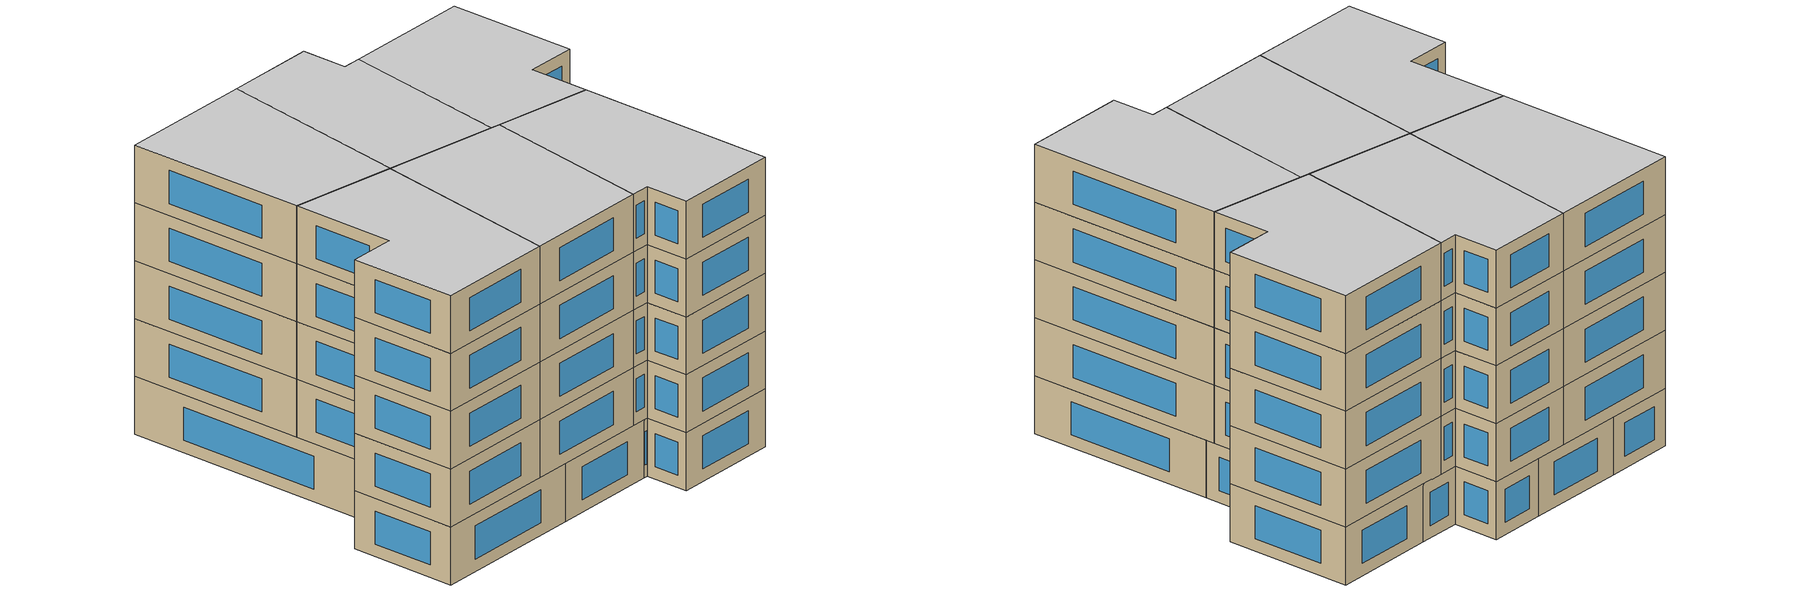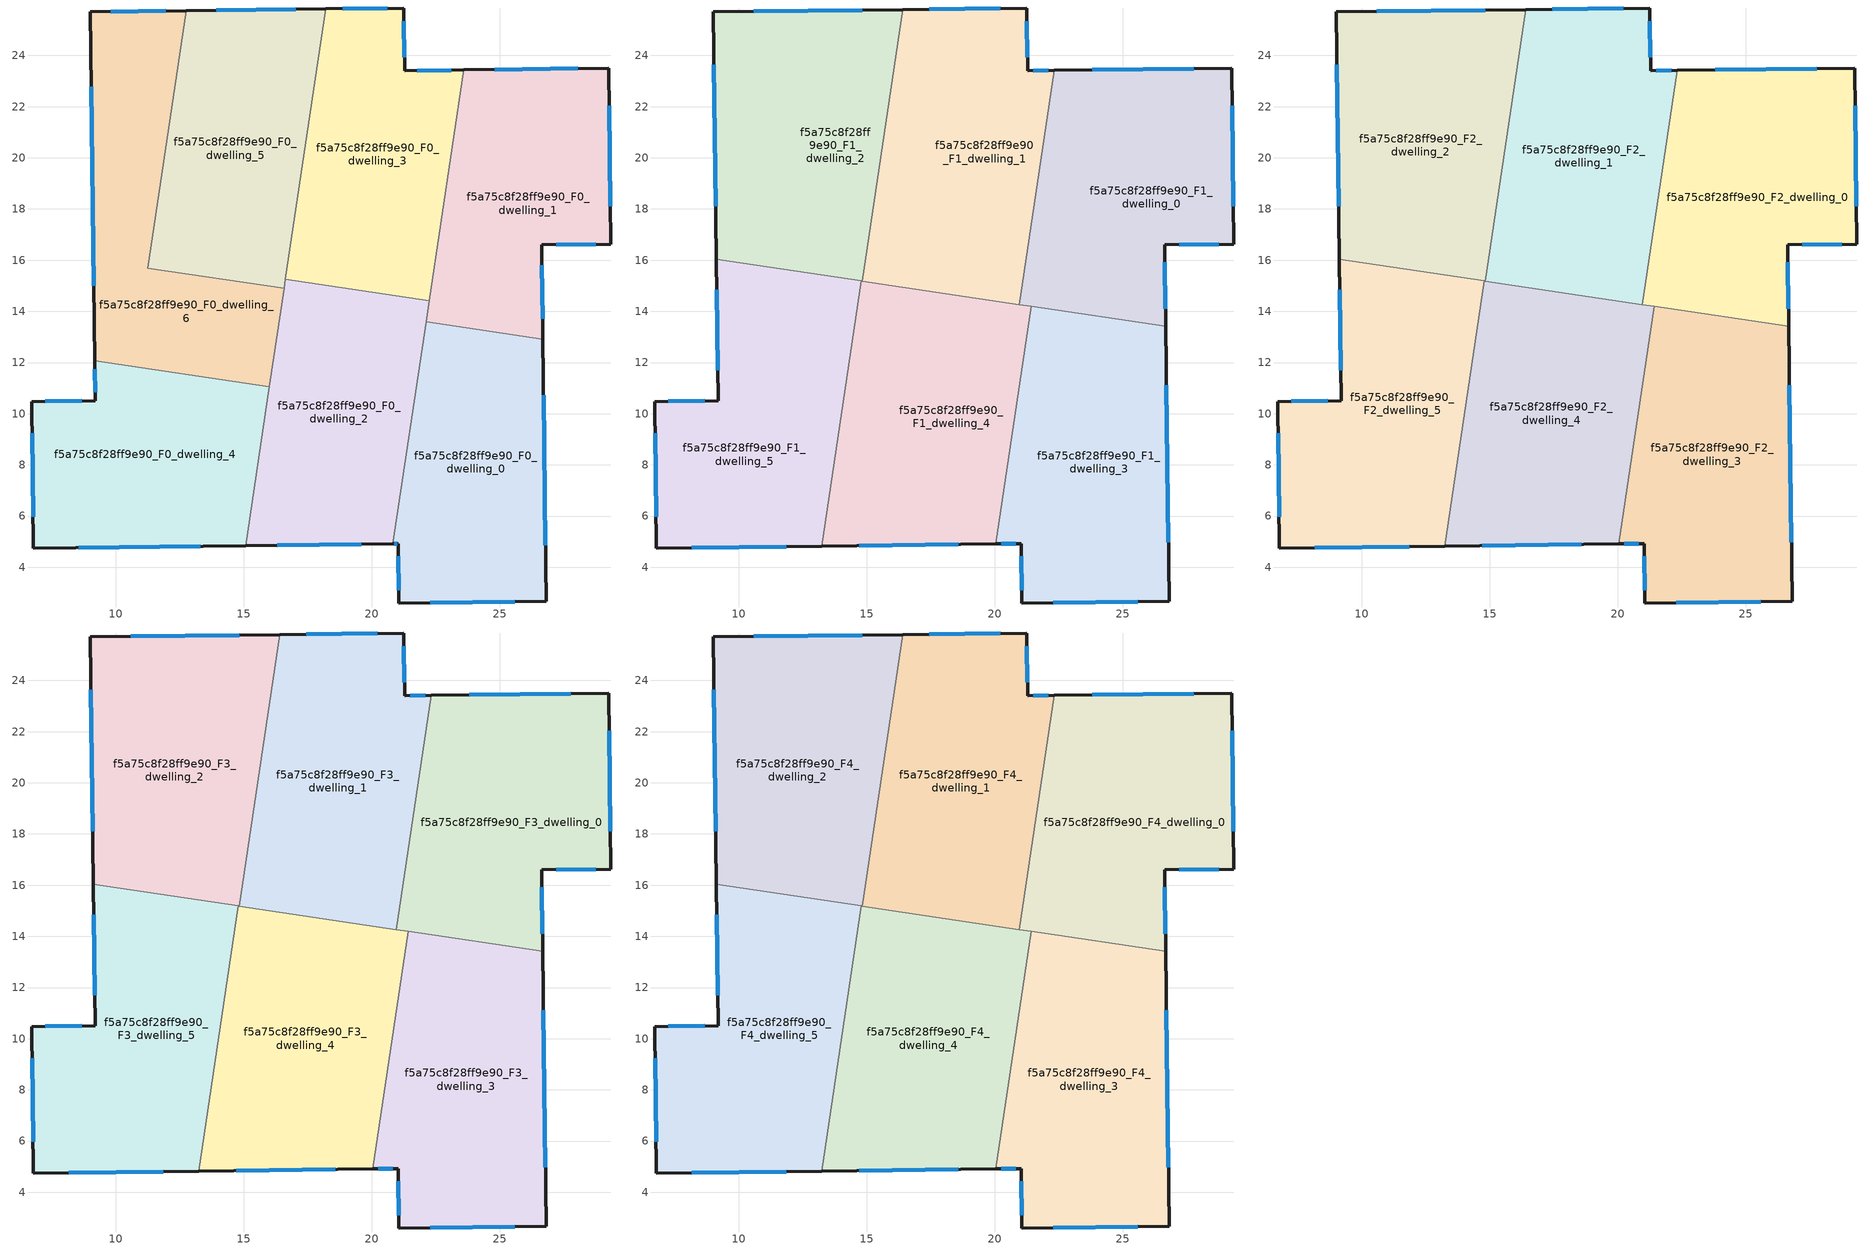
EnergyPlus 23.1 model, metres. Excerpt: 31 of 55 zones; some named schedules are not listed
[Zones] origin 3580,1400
f5a75c8f28ff9e90_F0_dwelling_0
 floor ground (EU_floor_Construction): 26.68,12.91 26.81,2.67 21.06,2.6 21.03,4.92 20.82,4.92 22.12,13.59 z0
 wall outside (EU_wall_Construction): 20.82,4.92 21.03,4.92 21.06,2.6 26.81,2.67 26.68,12.91 z0:3
 wall to f5a75c8f28ff9e90_F0_dwelling_1 (EU_wall_Construction): 26.68,12.91 22.12,13.59 z0:3
 wall to f5a75c8f28ff9e90_F0_dwelling_2 (EU_wall_Construction): 22.12,13.59 20.82,4.92 z0:3
 window (EU_Window_Construction): 21.03,4.43 21.05,3.1 / 20.87,4.92 20.98,4.92 / 26.78,4.87 26.71,10.72 / 22.29,2.62 25.58,2.66 z0.64:2.36
f5a75c8f28ff9e90_F0_dwelling_1
 floor ground (EU_floor_Construction): 29.25,23.51 29.33,16.62 26.64,16.59 26.68,12.91 22.12,13.59 23.59,23.43 z0
 wall outside (EU_wall_Construction): 26.68,12.91 26.64,16.59 29.33,16.62 29.25,23.51 23.59,23.43 z0:3
 wall to f5a75c8f28ff9e90_F0_dwelling_3 (EU_wall_Construction): 23.59,23.43 22.24,14.41 z0:3
 wall to f5a75c8f28ff9e90_F0_dwelling_2 (EU_wall_Construction): 22.24,14.41 22.12,13.59 z0:3
 window (EU_Window_Construction): 28.04,23.49 24.8,23.45 / 29.32,18.1 29.27,22.03 / 27.21,16.6 28.76,16.62 / 26.67,13.7 26.64,15.81 z0.64:2.36
f5a75c8f28ff9e90_F0_dwelling_2
 floor ground (EU_floor_Construction): 22.24,14.41 20.82,4.92 15.07,4.84 16.62,15.25 z0
 wall outside (EU_wall_Construction): 15.07,4.84 20.82,4.92 z0:3
 wall to f5a75c8f28ff9e90_F0_dwelling_3 (EU_wall_Construction): 22.24,14.41 16.62,15.25 z0:3
 wall to f5a75c8f28ff9e90_F0_dwelling_4 (EU_wall_Construction): 16,11.05 15.07,4.84 z0:3
 wall to f5a75c8f28ff9e90_F0_dwelling_6 (EU_wall_Construction): 16.57,14.9 16,11.05 z0:3
 wall to f5a75c8f28ff9e90_F0_dwelling_5 (EU_wall_Construction): 16.62,15.25 16.57,14.9 z0:3
 window (EU_Window_Construction): 16.3,4.86 19.59,4.9 z0.64:2.36
 ceiling adiabatic (EU_roof_Construction): 22.19,14.08 22.24,14.41 21,14.6 20.95,14.27 16.57,14.92 z3
f5a75c8f28ff9e90_F0_dwelling_3
 floor ground (EU_floor_Construction): 21.25,25.85 21.28,23.4 23.59,23.43 22.24,14.41 16.62,15.25 18.2,25.82 z0
 wall outside (EU_wall_Construction): 23.59,23.43 21.28,23.4 21.25,25.85 18.2,25.82 z0:3
 wall to f5a75c8f28ff9e90_F0_dwelling_5 (EU_wall_Construction): 18.2,25.82 16.62,15.25 z0:3
 window (EU_Window_Construction): 20.6,25.85 18.85,25.82 / 21.27,23.93 21.25,25.33 / 23.09,23.43 21.77,23.41 z0.64:2.36
f5a75c8f28ff9e90_F0_dwelling_4
 floor ground (EU_floor_Construction): 16,11.05 15.07,4.84 6.77,4.74 6.71,10.47 9.19,10.51 9.17,12.07 z0
 wall outside (EU_wall_Construction): 9.17,12.07 9.19,10.51 6.71,10.47 6.77,4.74 15.07,4.84 z0:3
 wall to f5a75c8f28ff9e90_F0_dwelling_6 (EU_wall_Construction): 16,11.05 9.17,12.07 z0:3
 window (EU_Window_Construction): 8.55,4.76 13.29,4.82 / 6.72,9.24 6.76,5.96 / 8.66,10.5 7.24,10.48 / 9.17,11.74 9.18,10.84 z0.64:2.36
f5a75c8f28ff9e90_F0_dwelling_5
 floor ground (EU_floor_Construction): 18.2,25.82 16.57,14.9 11.24,15.69 12.74,25.75 z0
 wall outside (EU_wall_Construction): 18.2,25.82 12.74,25.75 z0:3
 wall to f5a75c8f28ff9e90_F0_dwelling_6 (EU_wall_Construction): 12.74,25.75 11.24,15.69 16.57,14.9 z0:3
 window (EU_Window_Construction): 17.03,25.8 13.91,25.76 z0.64:2.36
f5a75c8f28ff9e90_F0_dwelling_6
 floor ground (EU_floor_Construction): 12.74,25.75 11.24,15.69 16.57,14.9 16,11.05 9.17,12.07 8.99,25.7 z0
 wall outside (EU_wall_Construction): 12.74,25.75 8.99,25.7 9.17,12.07 z0:3
 window (EU_Window_Construction): 9.03,22.78 9.13,14.99 / 11.94,25.74 9.8,25.71 z0.64:2.36
f5a75c8f28ff9e90_F1_dwelling_0
 floor to f5a75c8f28ff9e90_F0_dwelling_1 (EU_floor_Construction): 29.25,23.51 29.33,16.62 26.64,16.59 26.67,13.41 22.19,14.08 23.59,23.43 z3
 floor to f5a75c8f28ff9e90_F0_dwelling_3 (EU_floor_Construction): 23.59,23.43 22.24,14.41 21,14.6 22.31,23.41 z3
 floor adiabatic (EU_floor_Construction): 22.24,14.41 22.19,14.08 20.95,14.27 21,14.6 z3
 wall outside (EU_wall_Construction): 26.67,13.41 26.64,16.59 29.33,16.62 29.25,23.51 22.31,23.42 z3:6
 wall to f5a75c8f28ff9e90_F1_dwelling_1 (EU_wall_Construction): 22.31,23.42 20.95,14.27 z3:6
 wall to f5a75c8f28ff9e90_F1_dwelling_3 (EU_wall_Construction): 21.42,14.2 26.67,13.41 z3:6
 wall to f5a75c8f28ff9e90_F1_dwelling_4 (EU_wall_Construction): 20.95,14.27 21.42,14.2 z3:6
 window (EU_Window_Construction): 26.67,14.09 26.64,15.91 / 27.76,23.49 23.8,23.43 / 29.32,18.1 29.27,22.03 / 27.21,16.6 28.76,16.62 z3.64:5.36
f5a75c8f28ff9e90_F1_dwelling_1
 floor to f5a75c8f28ff9e90_F0_dwelling_3 (EU_floor_Construction): 21.25,25.85 21.28,23.4 22.31,23.41 21,14.6 16.62,15.25 18.2,25.82 z3
 floor to f5a75c8f28ff9e90_F0_dwelling_5 (EU_floor_Construction): 18.2,25.82 16.57,14.92 14.81,15.18 16.39,25.79 z3
 floor to f5a75c8f28ff9e90_F0_dwelling_2 (EU_floor_Construction): 21,14.6 20.95,14.27 16.57,14.92 16.62,15.25 z3
 wall outside (EU_wall_Construction): 22.31,23.42 21.28,23.4 21.25,25.85 16.39,25.79 z3:6
 wall to f5a75c8f28ff9e90_F1_dwelling_2 (EU_wall_Construction): 16.39,25.79 14.81,15.18 z3:6
 wall to f5a75c8f28ff9e90_F1_dwelling_4 (EU_wall_Construction): 14.81,15.18 20.95,14.27 z3:6
 window (EU_Window_Construction): 20.21,25.84 17.43,25.81 / 21.27,23.93 21.25,25.33 / 22.09,23.41 21.5,23.4 z3.64:5.36
f5a75c8f28ff9e90_F1_dwelling_2
 floor to f5a75c8f28ff9e90_F0_dwelling_5 (EU_floor_Construction): 16.39,25.79 14.81,15.18 11.24,15.71 12.74,25.75 z3
 floor to f5a75c8f28ff9e90_F0_dwelling_6 (EU_floor_Construction): 12.74,25.75 11.24,15.71 9.12,16.03 8.99,25.7 z3
 wall outside (EU_wall_Construction): 16.39,25.79 8.99,25.7 9.12,16.03 z3:6
 wall to f5a75c8f28ff9e90_F1_dwelling_5 (EU_wall_Construction): 9.12,16.03 14.78,15.19 z3:6
 wall to f5a75c8f28ff9e90_F1_dwelling_4 (EU_wall_Construction): 14.78,15.19 14.81,15.18 z3:6
 window (EU_Window_Construction): 9.02,23.63 9.09,18.1 / 14.81,25.77 10.58,25.72 z3.64:5.36
f5a75c8f28ff9e90_F1_dwelling_3
 floor to f5a75c8f28ff9e90_F0_dwelling_0 (EU_floor_Construction): 26.68,12.91 26.81,2.67 21.06,2.6 21.03,4.92 20.82,4.92 22.12,13.59 z3
 floor to f5a75c8f28ff9e90_F0_dwelling_2 (EU_floor_Construction): 22.19,14.08 20.82,4.92 20.03,4.91 21.42,14.2 z3
 floor to f5a75c8f28ff9e90_F0_dwelling_1 (EU_floor_Construction): 26.67,13.41 26.68,12.91 22.12,13.59 22.19,14.08 z3
 wall outside (EU_wall_Construction): 20.03,4.91 21.03,4.92 21.06,2.6 26.81,2.67 26.67,13.41 z3:6
 wall to f5a75c8f28ff9e90_F1_dwelling_4 (EU_wall_Construction): 21.42,14.2 20.03,4.91 z3:6
 window (EU_Window_Construction): 26.78,4.97 26.7,11.11 / 22.29,2.62 25.58,2.66 / 21.03,4.43 21.05,3.1 / 20.25,4.91 20.81,4.92 z3.64:5.36
f5a75c8f28ff9e90_F1_dwelling_4
 floor to f5a75c8f28ff9e90_F0_dwelling_2 (EU_floor_Construction): 21.42,14.2 20.03,4.91 15.07,4.84 16.57,14.92 z3
 floor to f5a75c8f28ff9e90_F0_dwelling_4 (EU_floor_Construction): 16,11.05 15.07,4.84 13.23,4.82 14.21,11.32 z3
 floor to f5a75c8f28ff9e90_F0_dwelling_6 (EU_floor_Construction): 16.57,14.9 16,11.05 14.21,11.32 14.78,15.16 z3
 floor to f5a75c8f28ff9e90_F0_dwelling_5 (EU_floor_Construction): 16.57,14.92 16.57,14.9 14.78,15.16 14.78,15.19 z3
 wall outside (EU_wall_Construction): 13.23,4.82 20.03,4.91 z3:6
 wall to f5a75c8f28ff9e90_F1_dwelling_5 (EU_wall_Construction): 14.78,15.19 13.23,4.82 z3:6
 window (EU_Window_Construction): 14.69,4.84 18.58,4.89 z3.64:5.36
f5a75c8f28ff9e90_F1_dwelling_5
 floor to f5a75c8f28ff9e90_F0_dwelling_4 (EU_floor_Construction): 14.21,11.32 13.23,4.82 6.77,4.74 6.71,10.47 9.19,10.51 9.17,12.07 z3
 floor to f5a75c8f28ff9e90_F0_dwelling_6 (EU_floor_Construction): 14.78,15.16 14.21,11.32 9.17,12.07 9.12,16.03 11.24,15.71 11.24,15.69 z3
 floor to f5a75c8f28ff9e90_F0_dwelling_5 (EU_floor_Construction): 14.78,15.19 14.78,15.16 11.24,15.69 11.24,15.71 z3
 wall outside (EU_wall_Construction): 9.12,16.03 9.19,10.51 6.71,10.47 6.77,4.74 13.23,4.82 z3:6
 window (EU_Window_Construction): 9.13,14.85 9.17,11.69 / 8.16,4.75 11.85,4.8 / 6.72,9.24 6.76,5.96 / 8.66,10.5 7.24,10.48 z3.64:5.36
f5a75c8f28ff9e90_F2_dwelling_0
 floor to f5a75c8f28ff9e90_F1_dwelling_0 (EU_floor_Construction): 29.25,23.51 29.33,16.62 26.64,16.59 26.67,13.41 20.95,14.27 22.31,23.42 z6
 wall outside (EU_wall_Construction): 26.67,13.41 26.64,16.59 29.33,16.62 29.25,23.51 22.31,23.42 z6:9
 wall to f5a75c8f28ff9e90_F2_dwelling_1 (EU_wall_Construction): 22.31,23.42 20.95,14.27 z6:9
 wall to f5a75c8f28ff9e90_F2_dwelling_3 (EU_wall_Construction): 21.42,14.2 26.67,13.41 z6:9
 wall to f5a75c8f28ff9e90_F2_dwelling_4 (EU_wall_Construction): 20.95,14.27 21.42,14.2 z6:9
 window (EU_Window_Construction): 26.67,14.09 26.64,15.91 / 27.76,23.49 23.8,23.43 / 29.32,18.1 29.27,22.03 / 27.21,16.6 28.76,16.62 z6.64:8.36
f5a75c8f28ff9e90_F2_dwelling_1
 floor to f5a75c8f28ff9e90_F1_dwelling_1 (EU_floor_Construction): 21.25,25.85 21.28,23.4 22.31,23.42 20.95,14.27 14.81,15.18 16.39,25.79 z6
 wall outside (EU_wall_Construction): 22.31,23.42 21.28,23.4 21.25,25.85 16.39,25.79 z6:9
 wall to f5a75c8f28ff9e90_F2_dwelling_2 (EU_wall_Construction): 16.39,25.79 14.81,15.18 z6:9
 wall to f5a75c8f28ff9e90_F2_dwelling_4 (EU_wall_Construction): 14.81,15.18 20.95,14.27 z6:9
 window (EU_Window_Construction): 20.21,25.84 17.43,25.81 / 21.27,23.93 21.25,25.33 / 22.09,23.41 21.5,23.4 z6.64:8.36
f5a75c8f28ff9e90_F2_dwelling_2
 floor to f5a75c8f28ff9e90_F1_dwelling_2 (EU_floor_Construction): 16.39,25.79 14.81,15.18 9.12,16.03 8.99,25.7 z6
 wall outside (EU_wall_Construction): 16.39,25.79 8.99,25.7 9.12,16.03 z6:9
 wall to f5a75c8f28ff9e90_F2_dwelling_5 (EU_wall_Construction): 9.12,16.03 14.78,15.19 z6:9
 wall to f5a75c8f28ff9e90_F2_dwelling_4 (EU_wall_Construction): 14.78,15.19 14.81,15.18 z6:9
 window (EU_Window_Construction): 9.02,23.63 9.09,18.1 / 14.81,25.77 10.58,25.72 z6.64:8.36
f5a75c8f28ff9e90_F2_dwelling_3
 floor to f5a75c8f28ff9e90_F1_dwelling_3 (EU_floor_Construction): 26.67,13.41 26.81,2.67 21.06,2.6 21.03,4.92 20.03,4.91 21.42,14.2 z6
 wall outside (EU_wall_Construction): 20.03,4.91 21.03,4.92 21.06,2.6 26.81,2.67 26.67,13.41 z6:9
 wall to f5a75c8f28ff9e90_F2_dwelling_4 (EU_wall_Construction): 21.42,14.2 20.03,4.91 z6:9
 window (EU_Window_Construction): 26.78,4.97 26.7,11.11 / 22.29,2.62 25.58,2.66 / 21.03,4.43 21.05,3.1 / 20.25,4.91 20.81,4.92 z6.64:8.36
f5a75c8f28ff9e90_F2_dwelling_4
 floor to f5a75c8f28ff9e90_F1_dwelling_4 (EU_floor_Construction): 21.42,14.2 20.03,4.91 13.23,4.82 14.78,15.19 z6
 wall outside (EU_wall_Construction): 13.23,4.82 20.03,4.91 z6:9
 wall to f5a75c8f28ff9e90_F2_dwelling_5 (EU_wall_Construction): 14.78,15.19 13.23,4.82 z6:9
 window (EU_Window_Construction): 14.69,4.84 18.58,4.89 z6.64:8.36
f5a75c8f28ff9e90_F2_dwelling_5
 floor to f5a75c8f28ff9e90_F1_dwelling_5 (EU_floor_Construction): 14.78,15.19 13.23,4.82 6.77,4.74 6.71,10.47 9.19,10.51 9.12,16.03 z6
 wall outside (EU_wall_Construction): 9.12,16.03 9.19,10.51 6.71,10.47 6.77,4.74 13.23,4.82 z6:9
 window (EU_Window_Construction): 9.13,14.85 9.17,11.69 / 8.16,4.75 11.85,4.8 / 6.72,9.24 6.76,5.96 / 8.66,10.5 7.24,10.48 z6.64:8.36
f5a75c8f28ff9e90_F3_dwelling_0
 floor to f5a75c8f28ff9e90_F2_dwelling_0 (EU_floor_Construction): 29.25,23.51 29.33,16.62 26.64,16.59 26.67,13.41 20.95,14.27 22.31,23.42 z9
 wall outside (EU_wall_Construction): 26.67,13.41 26.64,16.59 29.33,16.62 29.25,23.51 22.31,23.42 z9:12
 wall to f5a75c8f28ff9e90_F3_dwelling_1 (EU_wall_Construction): 22.31,23.42 20.95,14.27 z9:12
 wall to f5a75c8f28ff9e90_F3_dwelling_3 (EU_wall_Construction): 21.42,14.2 26.67,13.41 z9:12
 wall to f5a75c8f28ff9e90_F3_dwelling_4 (EU_wall_Construction): 20.95,14.27 21.42,14.2 z9:12
 window (EU_Window_Construction): 26.67,14.09 26.64,15.91 / 27.76,23.49 23.8,23.43 / 29.32,18.1 29.27,22.03 / 27.21,16.6 28.76,16.62 z9.64:11.36
f5a75c8f28ff9e90_F3_dwelling_1
 floor to f5a75c8f28ff9e90_F2_dwelling_1 (EU_floor_Construction): 21.25,25.85 21.28,23.4 22.31,23.42 20.95,14.27 14.81,15.18 16.39,25.79 z9
 wall outside (EU_wall_Construction): 22.31,23.42 21.28,23.4 21.25,25.85 16.39,25.79 z9:12
 wall to f5a75c8f28ff9e90_F3_dwelling_2 (EU_wall_Construction): 16.39,25.79 14.81,15.18 z9:12
 wall to f5a75c8f28ff9e90_F3_dwelling_4 (EU_wall_Construction): 14.81,15.18 20.95,14.27 z9:12
 window (EU_Window_Construction): 20.21,25.84 17.43,25.81 / 21.27,23.93 21.25,25.33 / 22.09,23.41 21.5,23.4 z9.64:11.36
f5a75c8f28ff9e90_F3_dwelling_2
 floor to f5a75c8f28ff9e90_F2_dwelling_2 (EU_floor_Construction): 16.39,25.79 14.81,15.18 9.12,16.03 8.99,25.7 z9
 wall outside (EU_wall_Construction): 16.39,25.79 8.99,25.7 9.12,16.03 z9:12
 wall to f5a75c8f28ff9e90_F3_dwelling_5 (EU_wall_Construction): 9.12,16.03 14.78,15.19 z9:12
 wall to f5a75c8f28ff9e90_F3_dwelling_4 (EU_wall_Construction): 14.78,15.19 14.81,15.18 z9:12
 window (EU_Window_Construction): 9.02,23.63 9.09,18.1 / 14.81,25.77 10.58,25.72 z9.64:11.36
f5a75c8f28ff9e90_F3_dwelling_3
 floor to f5a75c8f28ff9e90_F2_dwelling_3 (EU_floor_Construction): 26.67,13.41 26.81,2.67 21.06,2.6 21.03,4.92 20.03,4.91 21.42,14.2 z9
 wall outside (EU_wall_Construction): 20.03,4.91 21.03,4.92 21.06,2.6 26.81,2.67 26.67,13.41 z9:12
 wall to f5a75c8f28ff9e90_F3_dwelling_4 (EU_wall_Construction): 21.42,14.2 20.03,4.91 z9:12
 window (EU_Window_Construction): 26.78,4.97 26.7,11.11 / 22.29,2.62 25.58,2.66 / 21.03,4.43 21.05,3.1 / 20.25,4.91 20.81,4.92 z9.64:11.36
f5a75c8f28ff9e90_F3_dwelling_4
 floor to f5a75c8f28ff9e90_F2_dwelling_4 (EU_floor_Construction): 21.42,14.2 20.03,4.91 13.23,4.82 14.78,15.19 z9
 wall outside (EU_wall_Construction): 13.23,4.82 20.03,4.91 z9:12
 wall to f5a75c8f28ff9e90_F3_dwelling_5 (EU_wall_Construction): 14.78,15.19 13.23,4.82 z9:12
 window (EU_Window_Construction): 14.69,4.84 18.58,4.89 z9.64:11.36
f5a75c8f28ff9e90_F3_dwelling_5
 floor to f5a75c8f28ff9e90_F2_dwelling_5 (EU_floor_Construction): 14.78,15.19 13.23,4.82 6.77,4.74 6.71,10.47 9.19,10.51 9.12,16.03 z9
 wall outside (EU_wall_Construction): 9.12,16.03 9.19,10.51 6.71,10.47 6.77,4.74 13.23,4.82 z9:12
 window (EU_Window_Construction): 9.13,14.85 9.17,11.69 / 8.16,4.75 11.85,4.8 / 6.72,9.24 6.76,5.96 / 8.66,10.5 7.24,10.48 z9.64:11.36
f5a75c8f28ff9e90_F4_dwelling_0
 floor to f5a75c8f28ff9e90_F3_dwelling_0 (EU_floor_Construction): 29.25,23.51 29.33,16.62 26.64,16.59 26.67,13.41 20.95,14.27 22.31,23.42 z12
 wall outside (EU_wall_Construction): 26.67,13.41 26.64,16.59 29.33,16.62 29.25,23.51 22.31,23.42 z12:15
 wall to f5a75c8f28ff9e90_F4_dwelling_1 (EU_wall_Construction): 22.31,23.42 20.95,14.27 z12:15
 wall to f5a75c8f28ff9e90_F4_dwelling_3 (EU_wall_Construction): 21.42,14.2 26.67,13.41 z12:15
 wall to f5a75c8f28ff9e90_F4_dwelling_4 (EU_wall_Construction): 20.95,14.27 21.42,14.2 z12:15
 window (EU_Window_Construction): 26.67,14.09 26.64,15.91 / 27.76,23.49 23.8,23.43 / 29.32,18.1 29.27,22.03 / 27.21,16.6 28.76,16.62 z12.64:14.36
 ceiling to f5a75c8f28ff9e90_F5_dwelling_0 (EU_floor_Construction): 26.67,13.41 26.64,16.59 29.33,16.62 29.25,23.51 22.31,23.42 20.95,14.27 z15
f5a75c8f28ff9e90_F4_dwelling_1
 floor to f5a75c8f28ff9e90_F3_dwelling_1 (EU_floor_Construction): 21.25,25.85 21.28,23.4 22.31,23.42 20.95,14.27 14.81,15.18 16.39,25.79 z12
 wall outside (EU_wall_Construction): 22.31,23.42 21.28,23.4 21.25,25.85 16.39,25.79 z12:15
 wall to f5a75c8f28ff9e90_F4_dwelling_2 (EU_wall_Construction): 16.39,25.79 14.81,15.18 z12:15
 wall to f5a75c8f28ff9e90_F4_dwelling_4 (EU_wall_Construction): 14.81,15.18 20.95,14.27 z12:15
 window (EU_Window_Construction): 20.21,25.84 17.43,25.81 / 21.27,23.93 21.25,25.33 / 22.09,23.41 21.5,23.4 z12.64:14.36
 ceiling to f5a75c8f28ff9e90_F5_dwelling_1 (EU_floor_Construction): 20.95,14.27 22.31,23.42 21.28,23.4 21.25,25.85 16.39,25.79 14.81,15.18 z15
f5a75c8f28ff9e90_F4_dwelling_2
 floor to f5a75c8f28ff9e90_F3_dwelling_2 (EU_floor_Construction): 16.39,25.79 14.81,15.18 9.12,16.03 8.99,25.7 z12
 wall outside (EU_wall_Construction): 16.39,25.79 8.99,25.7 9.12,16.03 z12:15
 wall to f5a75c8f28ff9e90_F4_dwelling_5 (EU_wall_Construction): 9.12,16.03 14.78,15.19 z12:15
 wall to f5a75c8f28ff9e90_F4_dwelling_4 (EU_wall_Construction): 14.78,15.19 14.81,15.18 z12:15
 window (EU_Window_Construction): 9.02,23.63 9.09,18.1 / 14.81,25.77 10.58,25.72 z12.64:14.36
 ceiling to f5a75c8f28ff9e90_F5_dwelling_2 (EU_floor_Construction): 14.81,15.18 16.39,25.79 8.99,25.7 9.12,16.03 z15
f5a75c8f28ff9e90_F4_dwelling_3
 floor to f5a75c8f28ff9e90_F3_dwelling_3 (EU_floor_Construction): 26.67,13.41 26.81,2.67 21.06,2.6 21.03,4.92 20.03,4.91 21.42,14.2 z12
 wall outside (EU_wall_Construction): 20.03,4.91 21.03,4.92 21.06,2.6 26.81,2.67 26.67,13.41 z12:15
 wall to f5a75c8f28ff9e90_F4_dwelling_4 (EU_wall_Construction): 21.42,14.2 20.03,4.91 z12:15
 window (EU_Window_Construction): 26.78,4.97 26.7,11.11 / 22.29,2.62 25.58,2.66 / 21.03,4.43 21.05,3.1 / 20.25,4.91 20.81,4.92 z12.64:14.36
 ceiling to f5a75c8f28ff9e90_F5_dwelling_3 (EU_floor_Construction): 26.81,2.67 26.67,13.41 21.42,14.2 20.03,4.91 21.03,4.92 21.06,2.6 z15
f5a75c8f28ff9e90_F4_dwelling_4
 floor to f5a75c8f28ff9e90_F3_dwelling_4 (EU_floor_Construction): 21.42,14.2 20.03,4.91 13.23,4.82 14.78,15.19 z12
 wall outside (EU_wall_Construction): 13.23,4.82 20.03,4.91 z12:15
 wall to f5a75c8f28ff9e90_F4_dwelling_5 (EU_wall_Construction): 14.78,15.19 13.23,4.82 z12:15
 window (EU_Window_Construction): 14.69,4.84 18.58,4.89 z12.64:14.36
 ceiling to f5a75c8f28ff9e90_F5_dwelling_4 (EU_floor_Construction): 20.03,4.91 21.42,14.2 14.78,15.19 13.23,4.82 z15
f5a75c8f28ff9e90_F4_dwelling_5
 floor to f5a75c8f28ff9e90_F3_dwelling_5 (EU_floor_Construction): 14.78,15.19 13.23,4.82 6.77,4.74 6.71,10.47 9.19,10.51 9.12,16.03 z12
 wall outside (EU_wall_Construction): 9.12,16.03 9.19,10.51 6.71,10.47 6.77,4.74 13.23,4.82 z12:15
 window (EU_Window_Construction): 9.13,14.85 9.17,11.69 / 8.16,4.75 11.85,4.8 / 6.72,9.24 6.76,5.96 / 8.66,10.5 7.24,10.48 z12.64:14.36
 ceiling to f5a75c8f28ff9e90_F5_dwelling_5 (EU_floor_Construction): 13.23,4.82 14.78,15.19 9.12,16.03 9.19,10.51 6.71,10.47 6.77,4.74 z15
[Building]
EU S2 Campaign: North Axis=0; Terrain=City; Solar Distribution=FullExterior
[Site:Location]
Yerevan-Zvartnots.Intl.AP: Latitude=40.15; Longitude=44.383; Time Zone=4; Elevation=854
[SizingPeriod:WeatherFileDays]
AnnualSizingPeriod: Begin Month=1; Begin Day of Month=1; End Month=12; End Day of Month=31; Day of Week for Start Day=Monday; Use Weather File Daylight Saving Period=No; Use Weather File Rain and Snow Indicators=No
[MATERIAL]
EU_InternalMass_Material: Roughness=MediumRough; Thickness=0.1; Conductivity=1; Density=1800; Specific Heat=900; Thermal Absorptance=0.9; Solar Absorptance=0.7; Visible Absorptance=0.7
[MATERIAL:NOMASS] Roughness=MediumRough; Thermal Absorptance=0.9; Solar Absorptance=0.7; Visible Absorptance=0.7
Name | Thermal Resistance
EU_wall_NoMass | 1.05043
EU_roof_NoMass | 1.45357
EU_floor_NoMass | 0.478065
[WINDOWMATERIAL:SIMPLEGLAZINGSYSTEM]
EU_Window_SimpleGlazing: UFactor=2.5566; Solar Heat Gain Coefficient=0.75; Visible Transmittance=0.75
[CONSTRUCTION]
EU_wall_Construction: EU_wall_NoMass
EU_roof_Construction: EU_roof_NoMass
EU_floor_Construction: EU_floor_NoMass
EU_Window_Construction: EU_Window_SimpleGlazing
EU_InternalMass_Construction: EU_InternalMass_Material
[ZONE] Type=1; Multiplier=1; Ceiling Height=autocalculate; Floor Area=autocalculate; Part of Total Floor Area=Yes
Name | Volume
f5a75c8f28ff9e90_F0_dwelling_0 | 171.426
f5a75c8f28ff9e90_F1_dwelling_0; f5a75c8f28ff9e90_F2_dwelling_0; f5a75c8f28ff9e90_F3_dwelling_0; f5a75c8f28ff9e90_F4_dwelling_0 | 200.009
f5a75c8f28ff9e90_F0_dwelling_1 | 171.433
f5a75c8f28ff9e90_F1_dwelling_1; f5a75c8f28ff9e90_F2_dwelling_1; f5a75c8f28ff9e90_F3_dwelling_1; f5a75c8f28ff9e90_F4_dwelling_1 | 200.015
f5a75c8f28ff9e90_F0_dwelling_2 | 171.43
f5a75c8f28ff9e90_F1_dwelling_2; f5a75c8f28ff9e90_F2_dwelling_2; f5a75c8f28ff9e90_F3_dwelling_2; f5a75c8f28ff9e90_F4_dwelling_2 | 199.991
f5a75c8f28ff9e90_F0_dwelling_3 | 171.422
f5a75c8f28ff9e90_F1_dwelling_3; f5a75c8f28ff9e90_F2_dwelling_3; f5a75c8f28ff9e90_F3_dwelling_3; f5a75c8f28ff9e90_F4_dwelling_3 | 199.994
f5a75c8f28ff9e90_F0_dwelling_4 | 171.434
f5a75c8f28ff9e90_F1_dwelling_4; f5a75c8f28ff9e90_F2_dwelling_4; f5a75c8f28ff9e90_F3_dwelling_4; f5a75c8f28ff9e90_F4_dwelling_4 | 199.989
f5a75c8f28ff9e90_F0_dwelling_5 | 171.421
f5a75c8f28ff9e90_F1_dwelling_5; f5a75c8f28ff9e90_F2_dwelling_5; f5a75c8f28ff9e90_F3_dwelling_5; f5a75c8f28ff9e90_F4_dwelling_5 | 199.995
f5a75c8f28ff9e90_F0_dwelling_6 | 171.443
[INTERNALMASS] Construction=EU_InternalMass_Construction
Name | Zone or ZoneList | Surface Area
f5a75c8f28ff9e90_F0_dwelling_0_EU_InternalMass | f5a75c8f28ff9e90_F0_dwelling_0 | 57.1408
f5a75c8f28ff9e90_F0_dwelling_1_EU_InternalMass | f5a75c8f28ff9e90_F0_dwelling_1 | 57.1443
f5a75c8f28ff9e90_F0_dwelling_2_EU_InternalMass | f5a75c8f28ff9e90_F0_dwelling_2 | 57.1422
f5a75c8f28ff9e90_F0_dwelling_3_EU_InternalMass | f5a75c8f28ff9e90_F0_dwelling_3 | 57.1407
f5a75c8f28ff9e90_F0_dwelling_4_EU_InternalMass | f5a75c8f28ff9e90_F0_dwelling_4 | 57.1457
f5a75c8f28ff9e90_F0_dwelling_5_EU_InternalMass | f5a75c8f28ff9e90_F0_dwelling_5 | 57.1418
f5a75c8f28ff9e90_F0_dwelling_6_EU_InternalMass | f5a75c8f28ff9e90_F0_dwelling_6 | 57.1474
f5a75c8f28ff9e90_F1_dwelling_0_EU_InternalMass | f5a75c8f28ff9e90_F1_dwelling_0 | 66.6696
f5a75c8f28ff9e90_F1_dwelling_1_EU_InternalMass | f5a75c8f28ff9e90_F1_dwelling_1 | 66.6715
f5a75c8f28ff9e90_F1_dwelling_2_EU_InternalMass | f5a75c8f28ff9e90_F1_dwelling_2 | 66.6637
f5a75c8f28ff9e90_F1_dwelling_3_EU_InternalMass | f5a75c8f28ff9e90_F1_dwelling_3 | 66.6646
f5a75c8f28ff9e90_F1_dwelling_4_EU_InternalMass | f5a75c8f28ff9e90_F1_dwelling_4 | 66.6629
f5a75c8f28ff9e90_F1_dwelling_5_EU_InternalMass | f5a75c8f28ff9e90_F1_dwelling_5 | 66.6653
f5a75c8f28ff9e90_F2_dwelling_0_EU_InternalMass | f5a75c8f28ff9e90_F2_dwelling_0 | 66.6696
f5a75c8f28ff9e90_F2_dwelling_1_EU_InternalMass | f5a75c8f28ff9e90_F2_dwelling_1 | 66.6715
f5a75c8f28ff9e90_F2_dwelling_2_EU_InternalMass | f5a75c8f28ff9e90_F2_dwelling_2 | 66.6637
f5a75c8f28ff9e90_F2_dwelling_3_EU_InternalMass | f5a75c8f28ff9e90_F2_dwelling_3 | 66.6646
f5a75c8f28ff9e90_F2_dwelling_4_EU_InternalMass | f5a75c8f28ff9e90_F2_dwelling_4 | 66.6629
f5a75c8f28ff9e90_F2_dwelling_5_EU_InternalMass | f5a75c8f28ff9e90_F2_dwelling_5 | 66.6653
f5a75c8f28ff9e90_F3_dwelling_0_EU_InternalMass | f5a75c8f28ff9e90_F3_dwelling_0 | 66.6696
f5a75c8f28ff9e90_F3_dwelling_1_EU_InternalMass | f5a75c8f28ff9e90_F3_dwelling_1 | 66.6715
f5a75c8f28ff9e90_F3_dwelling_2_EU_InternalMass | f5a75c8f28ff9e90_F3_dwelling_2 | 66.6637
f5a75c8f28ff9e90_F3_dwelling_3_EU_InternalMass | f5a75c8f28ff9e90_F3_dwelling_3 | 66.6646
f5a75c8f28ff9e90_F3_dwelling_4_EU_InternalMass | f5a75c8f28ff9e90_F3_dwelling_4 | 66.6629
f5a75c8f28ff9e90_F3_dwelling_5_EU_InternalMass | f5a75c8f28ff9e90_F3_dwelling_5 | 66.6653
f5a75c8f28ff9e90_F4_dwelling_0_EU_InternalMass | f5a75c8f28ff9e90_F4_dwelling_0 | 66.6696
f5a75c8f28ff9e90_F4_dwelling_1_EU_InternalMass | f5a75c8f28ff9e90_F4_dwelling_1 | 66.6715
f5a75c8f28ff9e90_F4_dwelling_2_EU_InternalMass | f5a75c8f28ff9e90_F4_dwelling_2 | 66.6637
f5a75c8f28ff9e90_F4_dwelling_3_EU_InternalMass | f5a75c8f28ff9e90_F4_dwelling_3 | 66.6646
f5a75c8f28ff9e90_F4_dwelling_4_EU_InternalMass | f5a75c8f28ff9e90_F4_dwelling_4 | 66.6629
f5a75c8f28ff9e90_F4_dwelling_5_EU_InternalMass | f5a75c8f28ff9e90_F4_dwelling_5 | 66.6653
[OTHEREQUIPMENT] Fuel Type=Electricity; Design Level Calculation Method=Watts/Area; Power per Zone Floor Area=1; Fraction Latent=0; Fraction Radiant=0; Fraction Lost=0; Carbon Dioxide Generation Rate=0; EndUse Subcategory=EU_Step8_InternalGains
Name | Zone or ZoneList or Space or SpaceList | Schedule
EU_Step8_InternalGain_f5a75c8f28ff9e90_F0_dwelling_0_f000 | f5a75c8f28ff9e90_F0_dwelling_0 | EU_Step8_GainSchedule_f5a75c8f28ff9e90_F0_dwelling_0_f000
EU_Step8_InternalGain_f5a75c8f28ff9e90_F0_dwelling_1_f000 | f5a75c8f28ff9e90_F0_dwelling_1 | EU_Step8_GainSchedule_f5a75c8f28ff9e90_F0_dwelling_1_f000
EU_Step8_InternalGain_f5a75c8f28ff9e90_F0_dwelling_2_f000 | f5a75c8f28ff9e90_F0_dwelling_2 | EU_Step8_GainSchedule_f5a75c8f28ff9e90_F0_dwelling_2_f000
EU_Step8_InternalGain_f5a75c8f28ff9e90_F0_dwelling_3_f000 | f5a75c8f28ff9e90_F0_dwelling_3 | EU_Step8_GainSchedule_f5a75c8f28ff9e90_F0_dwelling_3_f000
EU_Step8_InternalGain_f5a75c8f28ff9e90_F0_dwelling_4_f000 | f5a75c8f28ff9e90_F0_dwelling_4 | EU_Step8_GainSchedule_f5a75c8f28ff9e90_F0_dwelling_4_f000
EU_Step8_InternalGain_f5a75c8f28ff9e90_F0_dwelling_5_f000 | f5a75c8f28ff9e90_F0_dwelling_5 | EU_Step8_GainSchedule_f5a75c8f28ff9e90_F0_dwelling_5_f000
EU_Step8_InternalGain_f5a75c8f28ff9e90_F0_dwelling_6_f000 | f5a75c8f28ff9e90_F0_dwelling_6 | EU_Step8_GainSchedule_f5a75c8f28ff9e90_F0_dwelling_6_f000
EU_Step8_InternalGain_f5a75c8f28ff9e90_F1_dwelling_0_f000 | f5a75c8f28ff9e90_F1_dwelling_0 | EU_Step8_GainSchedule_f5a75c8f28ff9e90_F1_dwelling_0_f000
EU_Step8_InternalGain_f5a75c8f28ff9e90_F1_dwelling_1_f000 | f5a75c8f28ff9e90_F1_dwelling_1 | EU_Step8_GainSchedule_f5a75c8f28ff9e90_F1_dwelling_1_f000
EU_Step8_InternalGain_f5a75c8f28ff9e90_F1_dwelling_2_f000 | f5a75c8f28ff9e90_F1_dwelling_2 | EU_Step8_GainSchedule_f5a75c8f28ff9e90_F1_dwelling_2_f000
EU_Step8_InternalGain_f5a75c8f28ff9e90_F1_dwelling_3_f000 | f5a75c8f28ff9e90_F1_dwelling_3 | EU_Step8_GainSchedule_f5a75c8f28ff9e90_F1_dwelling_3_f000
EU_Step8_InternalGain_f5a75c8f28ff9e90_F1_dwelling_4_f000 | f5a75c8f28ff9e90_F1_dwelling_4 | EU_Step8_GainSchedule_f5a75c8f28ff9e90_F1_dwelling_4_f000
EU_Step8_InternalGain_f5a75c8f28ff9e90_F1_dwelling_5_f000 | f5a75c8f28ff9e90_F1_dwelling_5 | EU_Step8_GainSchedule_f5a75c8f28ff9e90_F1_dwelling_5_f000
EU_Step8_InternalGain_f5a75c8f28ff9e90_F2_dwelling_0_f000 | f5a75c8f28ff9e90_F2_dwelling_0 | EU_Step8_GainSchedule_f5a75c8f28ff9e90_F2_dwelling_0_f000
EU_Step8_InternalGain_f5a75c8f28ff9e90_F2_dwelling_1_f000 | f5a75c8f28ff9e90_F2_dwelling_1 | EU_Step8_GainSchedule_f5a75c8f28ff9e90_F2_dwelling_1_f000
EU_Step8_InternalGain_f5a75c8f28ff9e90_F2_dwelling_2_f000 | f5a75c8f28ff9e90_F2_dwelling_2 | EU_Step8_GainSchedule_f5a75c8f28ff9e90_F2_dwelling_2_f000
EU_Step8_InternalGain_f5a75c8f28ff9e90_F2_dwelling_3_f000 | f5a75c8f28ff9e90_F2_dwelling_3 | EU_Step8_GainSchedule_f5a75c8f28ff9e90_F2_dwelling_3_f000
EU_Step8_InternalGain_f5a75c8f28ff9e90_F2_dwelling_4_f000 | f5a75c8f28ff9e90_F2_dwelling_4 | EU_Step8_GainSchedule_f5a75c8f28ff9e90_F2_dwelling_4_f000
EU_Step8_InternalGain_f5a75c8f28ff9e90_F2_dwelling_5_f000 | f5a75c8f28ff9e90_F2_dwelling_5 | EU_Step8_GainSchedule_f5a75c8f28ff9e90_F2_dwelling_5_f000
EU_Step8_InternalGain_f5a75c8f28ff9e90_F3_dwelling_0_f000 | f5a75c8f28ff9e90_F3_dwelling_0 | EU_Step8_GainSchedule_f5a75c8f28ff9e90_F3_dwelling_0_f000
EU_Step8_InternalGain_f5a75c8f28ff9e90_F3_dwelling_1_f000 | f5a75c8f28ff9e90_F3_dwelling_1 | EU_Step8_GainSchedule_f5a75c8f28ff9e90_F3_dwelling_1_f000
EU_Step8_InternalGain_f5a75c8f28ff9e90_F3_dwelling_2_f000 | f5a75c8f28ff9e90_F3_dwelling_2 | EU_Step8_GainSchedule_f5a75c8f28ff9e90_F3_dwelling_2_f000
EU_Step8_InternalGain_f5a75c8f28ff9e90_F3_dwelling_3_f000 | f5a75c8f28ff9e90_F3_dwelling_3 | EU_Step8_GainSchedule_f5a75c8f28ff9e90_F3_dwelling_3_f000
EU_Step8_InternalGain_f5a75c8f28ff9e90_F3_dwelling_4_f000 | f5a75c8f28ff9e90_F3_dwelling_4 | EU_Step8_GainSchedule_f5a75c8f28ff9e90_F3_dwelling_4_f000
EU_Step8_InternalGain_f5a75c8f28ff9e90_F3_dwelling_5_f000 | f5a75c8f28ff9e90_F3_dwelling_5 | EU_Step8_GainSchedule_f5a75c8f28ff9e90_F3_dwelling_5_f000
EU_Step8_InternalGain_f5a75c8f28ff9e90_F4_dwelling_0_f000 | f5a75c8f28ff9e90_F4_dwelling_0 | EU_Step8_GainSchedule_f5a75c8f28ff9e90_F4_dwelling_0_f000
EU_Step8_InternalGain_f5a75c8f28ff9e90_F4_dwelling_1_f000 | f5a75c8f28ff9e90_F4_dwelling_1 | EU_Step8_GainSchedule_f5a75c8f28ff9e90_F4_dwelling_1_f000
EU_Step8_InternalGain_f5a75c8f28ff9e90_F4_dwelling_2_f000 | f5a75c8f28ff9e90_F4_dwelling_2 | EU_Step8_GainSchedule_f5a75c8f28ff9e90_F4_dwelling_2_f000
EU_Step8_InternalGain_f5a75c8f28ff9e90_F4_dwelling_3_f000 | f5a75c8f28ff9e90_F4_dwelling_3 | EU_Step8_GainSchedule_f5a75c8f28ff9e90_F4_dwelling_3_f000
EU_Step8_InternalGain_f5a75c8f28ff9e90_F4_dwelling_4_f000 | f5a75c8f28ff9e90_F4_dwelling_4 | EU_Step8_GainSchedule_f5a75c8f28ff9e90_F4_dwelling_4_f000
EU_Step8_InternalGain_f5a75c8f28ff9e90_F4_dwelling_5_f000 | f5a75c8f28ff9e90_F4_dwelling_5 | EU_Step8_GainSchedule_f5a75c8f28ff9e90_F4_dwelling_5_f000
[ZONEVENTILATION:DESIGNFLOWRATE] Schedule=EU_AlwaysOn; Design Flow Rate Calculation Method=AirChanges/Hour; Air Changes per Hour=0.557805; Ventilation Type=Natural; Fan Pressure Rise=0; Fan Total Efficiency=1; Constant Term Coefficient=1; Temperature Term Coefficient=0; Velocity Term Coefficient=0; Velocity Squared Term Coefficient=0; Minimum Indoor Temperature=-100; Maximum Indoor Temperature=100; Delta Temperature=-100; Minimum Outdoor Temperature=-100; Maximum Outdoor Temperature=100; Maximum Wind Speed=40
Name | Zone or ZoneList or Space or SpaceList
EU_ConstantAir_f5a75c8f28ff9e90_F0_dwelling_0 | f5a75c8f28ff9e90_F0_dwelling_0
EU_ConstantAir_f5a75c8f28ff9e90_F0_dwelling_1 | f5a75c8f28ff9e90_F0_dwelling_1
EU_ConstantAir_f5a75c8f28ff9e90_F0_dwelling_2 | f5a75c8f28ff9e90_F0_dwelling_2
EU_ConstantAir_f5a75c8f28ff9e90_F0_dwelling_3 | f5a75c8f28ff9e90_F0_dwelling_3
EU_ConstantAir_f5a75c8f28ff9e90_F0_dwelling_4 | f5a75c8f28ff9e90_F0_dwelling_4
EU_ConstantAir_f5a75c8f28ff9e90_F0_dwelling_5 | f5a75c8f28ff9e90_F0_dwelling_5
EU_ConstantAir_f5a75c8f28ff9e90_F0_dwelling_6 | f5a75c8f28ff9e90_F0_dwelling_6
EU_ConstantAir_f5a75c8f28ff9e90_F1_dwelling_0 | f5a75c8f28ff9e90_F1_dwelling_0
EU_ConstantAir_f5a75c8f28ff9e90_F1_dwelling_1 | f5a75c8f28ff9e90_F1_dwelling_1
EU_ConstantAir_f5a75c8f28ff9e90_F1_dwelling_2 | f5a75c8f28ff9e90_F1_dwelling_2
EU_ConstantAir_f5a75c8f28ff9e90_F1_dwelling_3 | f5a75c8f28ff9e90_F1_dwelling_3
EU_ConstantAir_f5a75c8f28ff9e90_F1_dwelling_4 | f5a75c8f28ff9e90_F1_dwelling_4
EU_ConstantAir_f5a75c8f28ff9e90_F1_dwelling_5 | f5a75c8f28ff9e90_F1_dwelling_5
EU_ConstantAir_f5a75c8f28ff9e90_F2_dwelling_0 | f5a75c8f28ff9e90_F2_dwelling_0
EU_ConstantAir_f5a75c8f28ff9e90_F2_dwelling_1 | f5a75c8f28ff9e90_F2_dwelling_1
EU_ConstantAir_f5a75c8f28ff9e90_F2_dwelling_2 | f5a75c8f28ff9e90_F2_dwelling_2
EU_ConstantAir_f5a75c8f28ff9e90_F2_dwelling_3 | f5a75c8f28ff9e90_F2_dwelling_3
EU_ConstantAir_f5a75c8f28ff9e90_F2_dwelling_4 | f5a75c8f28ff9e90_F2_dwelling_4
EU_ConstantAir_f5a75c8f28ff9e90_F2_dwelling_5 | f5a75c8f28ff9e90_F2_dwelling_5
EU_ConstantAir_f5a75c8f28ff9e90_F3_dwelling_0 | f5a75c8f28ff9e90_F3_dwelling_0
EU_ConstantAir_f5a75c8f28ff9e90_F3_dwelling_1 | f5a75c8f28ff9e90_F3_dwelling_1
EU_ConstantAir_f5a75c8f28ff9e90_F3_dwelling_2 | f5a75c8f28ff9e90_F3_dwelling_2
EU_ConstantAir_f5a75c8f28ff9e90_F3_dwelling_3 | f5a75c8f28ff9e90_F3_dwelling_3
EU_ConstantAir_f5a75c8f28ff9e90_F3_dwelling_4 | f5a75c8f28ff9e90_F3_dwelling_4
EU_ConstantAir_f5a75c8f28ff9e90_F3_dwelling_5 | f5a75c8f28ff9e90_F3_dwelling_5
EU_ConstantAir_f5a75c8f28ff9e90_F4_dwelling_0 | f5a75c8f28ff9e90_F4_dwelling_0
EU_ConstantAir_f5a75c8f28ff9e90_F4_dwelling_1 | f5a75c8f28ff9e90_F4_dwelling_1
EU_ConstantAir_f5a75c8f28ff9e90_F4_dwelling_2 | f5a75c8f28ff9e90_F4_dwelling_2
EU_ConstantAir_f5a75c8f28ff9e90_F4_dwelling_3 | f5a75c8f28ff9e90_F4_dwelling_3
EU_ConstantAir_f5a75c8f28ff9e90_F4_dwelling_4 | f5a75c8f28ff9e90_F4_dwelling_4
EU_ConstantAir_f5a75c8f28ff9e90_F4_dwelling_5 | f5a75c8f28ff9e90_F4_dwelling_5
[HVACTEMPLATE:ZONE:IDEALLOADSAIRSYSTEM] System Availability Schedule=EU_AlwaysOn; Maximum Heating Supply Air Temperature=50; Minimum Cooling Supply Air Temperature=13; Maximum Heating Supply Air Humidity Ratio=0.0156; Minimum Cooling Supply Air Humidity Ratio=0.0077; Heating Limit=NoLimit; Cooling Limit=NoLimit; Heating Availability Schedule=EU_AlwaysOn; Cooling Availability Schedule=EU_CoolingOff; Dehumidification Control Type=ConstantSensibleHeatRatio; Cooling Sensible Heat Ratio=0.7; Dehumidification Setpoint=60; Humidification Control Type=None; Humidification Setpoint=30; Outdoor Air Method=None; Outdoor Air Flow Rate per Person=0.00944; Outdoor Air Flow Rate per Zone Floor Area=0; Outdoor Air Flow Rate per Zone=0; Demand Controlled Ventilation Type=None; Outdoor Air Economizer Type=NoEconomizer; Heat Recovery Type=None; Sensible Heat Recovery Effectiveness=0.7; Latent Heat Recovery Effectiveness=0.65
Name | Template Thermostat
f5a75c8f28ff9e90_F0_dwelling_0 | EU_HeatOnly_f5a75c8f28ff9e90_F0_dwelling_0
f5a75c8f28ff9e90_F0_dwelling_1 | EU_HeatOnly_f5a75c8f28ff9e90_F0_dwelling_1
f5a75c8f28ff9e90_F0_dwelling_2 | EU_HeatOnly_f5a75c8f28ff9e90_F0_dwelling_2
f5a75c8f28ff9e90_F0_dwelling_3 | EU_HeatOnly_f5a75c8f28ff9e90_F0_dwelling_3
f5a75c8f28ff9e90_F0_dwelling_4 | EU_HeatOnly_f5a75c8f28ff9e90_F0_dwelling_4
f5a75c8f28ff9e90_F0_dwelling_5 | EU_HeatOnly_f5a75c8f28ff9e90_F0_dwelling_5
f5a75c8f28ff9e90_F0_dwelling_6 | EU_HeatOnly_f5a75c8f28ff9e90_F0_dwelling_6
f5a75c8f28ff9e90_F1_dwelling_0 | EU_HeatOnly_f5a75c8f28ff9e90_F1_dwelling_0
f5a75c8f28ff9e90_F1_dwelling_1 | EU_HeatOnly_f5a75c8f28ff9e90_F1_dwelling_1
f5a75c8f28ff9e90_F1_dwelling_2 | EU_HeatOnly_f5a75c8f28ff9e90_F1_dwelling_2
f5a75c8f28ff9e90_F1_dwelling_3 | EU_HeatOnly_f5a75c8f28ff9e90_F1_dwelling_3
f5a75c8f28ff9e90_F1_dwelling_4 | EU_HeatOnly_f5a75c8f28ff9e90_F1_dwelling_4
f5a75c8f28ff9e90_F1_dwelling_5 | EU_HeatOnly_f5a75c8f28ff9e90_F1_dwelling_5
f5a75c8f28ff9e90_F2_dwelling_0 | EU_HeatOnly_f5a75c8f28ff9e90_F2_dwelling_0
f5a75c8f28ff9e90_F2_dwelling_1 | EU_HeatOnly_f5a75c8f28ff9e90_F2_dwelling_1
f5a75c8f28ff9e90_F2_dwelling_2 | EU_HeatOnly_f5a75c8f28ff9e90_F2_dwelling_2
f5a75c8f28ff9e90_F2_dwelling_3 | EU_HeatOnly_f5a75c8f28ff9e90_F2_dwelling_3
f5a75c8f28ff9e90_F2_dwelling_4 | EU_HeatOnly_f5a75c8f28ff9e90_F2_dwelling_4
f5a75c8f28ff9e90_F2_dwelling_5 | EU_HeatOnly_f5a75c8f28ff9e90_F2_dwelling_5
f5a75c8f28ff9e90_F3_dwelling_0 | EU_HeatOnly_f5a75c8f28ff9e90_F3_dwelling_0
f5a75c8f28ff9e90_F3_dwelling_1 | EU_HeatOnly_f5a75c8f28ff9e90_F3_dwelling_1
f5a75c8f28ff9e90_F3_dwelling_2 | EU_HeatOnly_f5a75c8f28ff9e90_F3_dwelling_2
f5a75c8f28ff9e90_F3_dwelling_3 | EU_HeatOnly_f5a75c8f28ff9e90_F3_dwelling_3
f5a75c8f28ff9e90_F3_dwelling_4 | EU_HeatOnly_f5a75c8f28ff9e90_F3_dwelling_4
f5a75c8f28ff9e90_F3_dwelling_5 | EU_HeatOnly_f5a75c8f28ff9e90_F3_dwelling_5
f5a75c8f28ff9e90_F4_dwelling_0 | EU_HeatOnly_f5a75c8f28ff9e90_F4_dwelling_0
f5a75c8f28ff9e90_F4_dwelling_1 | EU_HeatOnly_f5a75c8f28ff9e90_F4_dwelling_1
f5a75c8f28ff9e90_F4_dwelling_2 | EU_HeatOnly_f5a75c8f28ff9e90_F4_dwelling_2
f5a75c8f28ff9e90_F4_dwelling_3 | EU_HeatOnly_f5a75c8f28ff9e90_F4_dwelling_3
f5a75c8f28ff9e90_F4_dwelling_4 | EU_HeatOnly_f5a75c8f28ff9e90_F4_dwelling_4
f5a75c8f28ff9e90_F4_dwelling_5 | EU_HeatOnly_f5a75c8f28ff9e90_F4_dwelling_5
[SIZING:ZONE] Zone Cooling Design Supply Air Temperature Input Method=SupplyAirTemperature; Zone Cooling Design Supply Air Temperature=13; Zone Heating Design Supply Air Temperature Input Method=SupplyAirTemperature; Zone Heating Design Supply Air Temperature=50; Zone Cooling Design Supply Air Humidity Ratio=0.008; Zone Heating Design Supply Air Humidity Ratio=0.008; Cooling Design Air Flow Method=DesignDay; Cooling Design Air Flow Rate=0; Cooling Minimum Air Flow per Zone Floor Area=0.000762; Cooling Minimum Air Flow=0; Cooling Minimum Air Flow Fraction=0.2; Heating Design Air Flow Method=DesignDay; Heating Design Air Flow Rate=0; Heating Maximum Air Flow per Zone Floor Area=0.002032; Heating Maximum Air Flow=0.141576; Heating Maximum Air Flow Fraction=0.3; Account for Dedicated Outdoor Air System=No; Dedicated Outdoor Air System Control Strategy=NeutralSupplyAir; Dedicated Outdoor Air Low Setpoint Temperature for Design=autosize; Dedicated Outdoor Air High Setpoint Temperature for Design=autosize; Zone Load Sizing Method=Sensible Load Only No Latent Load; Zone Latent Cooling Design Supply Air Humidity Ratio Input Method=HumidityRatioDifference; Zone Cooling Design Supply Air Humidity Ratio Difference=0.005; Zone Latent Heating Design Supply Air Humidity Ratio Input Method=HumidityRatioDifference; Zone Humidification Design Supply Air Humidity Ratio Difference=0.005
f5a75c8f28ff9e90_F0_dwelling_0; f5a75c8f28ff9e90_F0_dwelling_1; f5a75c8f28ff9e90_F0_dwelling_2; f5a75c8f28ff9e90_F0_dwelling_3; f5a75c8f28ff9e90_F0_dwelling_4; f5a75c8f28ff9e90_F0_dwelling_5; f5a75c8f28ff9e90_F0_dwelling_6; f5a75c8f28ff9e90_F1_dwelling_0; f5a75c8f28ff9e90_F1_dwelling_1; f5a75c8f28ff9e90_F1_dwelling_2; f5a75c8f28ff9e90_F1_dwelling_3; f5a75c8f28ff9e90_F1_dwelling_4; f5a75c8f28ff9e90_F1_dwelling_5; f5a75c8f28ff9e90_F2_dwelling_0; f5a75c8f28ff9e90_F2_dwelling_1; f5a75c8f28ff9e90_F2_dwelling_2; f5a75c8f28ff9e90_F2_dwelling_3; f5a75c8f28ff9e90_F2_dwelling_4; f5a75c8f28ff9e90_F2_dwelling_5; f5a75c8f28ff9e90_F3_dwelling_0; f5a75c8f28ff9e90_F3_dwelling_1; f5a75c8f28ff9e90_F3_dwelling_2; f5a75c8f28ff9e90_F3_dwelling_3; f5a75c8f28ff9e90_F3_dwelling_4; f5a75c8f28ff9e90_F3_dwelling_5; f5a75c8f28ff9e90_F4_dwelling_0; f5a75c8f28ff9e90_F4_dwelling_1; f5a75c8f28ff9e90_F4_dwelling_2; f5a75c8f28ff9e90_F4_dwelling_3; f5a75c8f28ff9e90_F4_dwelling_4; f5a75c8f28ff9e90_F4_dwelling_5
[SCHEDULE:FILE] Column Number=1; Rows to Skip at Top=0; Number of Hours of Data=8760; Column Separator=Comma; Interpolate to Timestep=No; Minutes per Item=60; Adjust Schedule for Daylight Savings=Yes
Name | File
EU_Step8_GainSchedule_f5a75c8f28ff9e90_F0_dwelling_0_f000 | ../../schedules/f5a75c8f28ff9e90/f5a75c8f28ff9e90_F0_dwelling_0_f000_gain.csv
EU_Step8_GainSchedule_f5a75c8f28ff9e90_F0_dwelling_1_f000 | ../../schedules/f5a75c8f28ff9e90/f5a75c8f28ff9e90_F0_dwelling_1_f000_gain.csv
EU_Step8_GainSchedule_f5a75c8f28ff9e90_F0_dwelling_2_f000 | ../../schedules/f5a75c8f28ff9e90/f5a75c8f28ff9e90_F0_dwelling_2_f000_gain.csv
EU_Step8_GainSchedule_f5a75c8f28ff9e90_F0_dwelling_3_f000 | ../../schedules/f5a75c8f28ff9e90/f5a75c8f28ff9e90_F0_dwelling_3_f000_gain.csv
EU_Step8_GainSchedule_f5a75c8f28ff9e90_F0_dwelling_4_f000 | ../../schedules/f5a75c8f28ff9e90/f5a75c8f28ff9e90_F0_dwelling_4_f000_gain.csv
EU_Step8_GainSchedule_f5a75c8f28ff9e90_F0_dwelling_5_f000 | ../../schedules/f5a75c8f28ff9e90/f5a75c8f28ff9e90_F0_dwelling_5_f000_gain.csv
EU_Step8_GainSchedule_f5a75c8f28ff9e90_F0_dwelling_6_f000 | ../../schedules/f5a75c8f28ff9e90/f5a75c8f28ff9e90_F0_dwelling_6_f000_gain.csv
EU_Step8_GainSchedule_f5a75c8f28ff9e90_F1_dwelling_0_f000 | ../../schedules/f5a75c8f28ff9e90/f5a75c8f28ff9e90_F1_dwelling_0_f000_gain.csv
EU_Step8_GainSchedule_f5a75c8f28ff9e90_F1_dwelling_1_f000 | ../../schedules/f5a75c8f28ff9e90/f5a75c8f28ff9e90_F1_dwelling_1_f000_gain.csv
